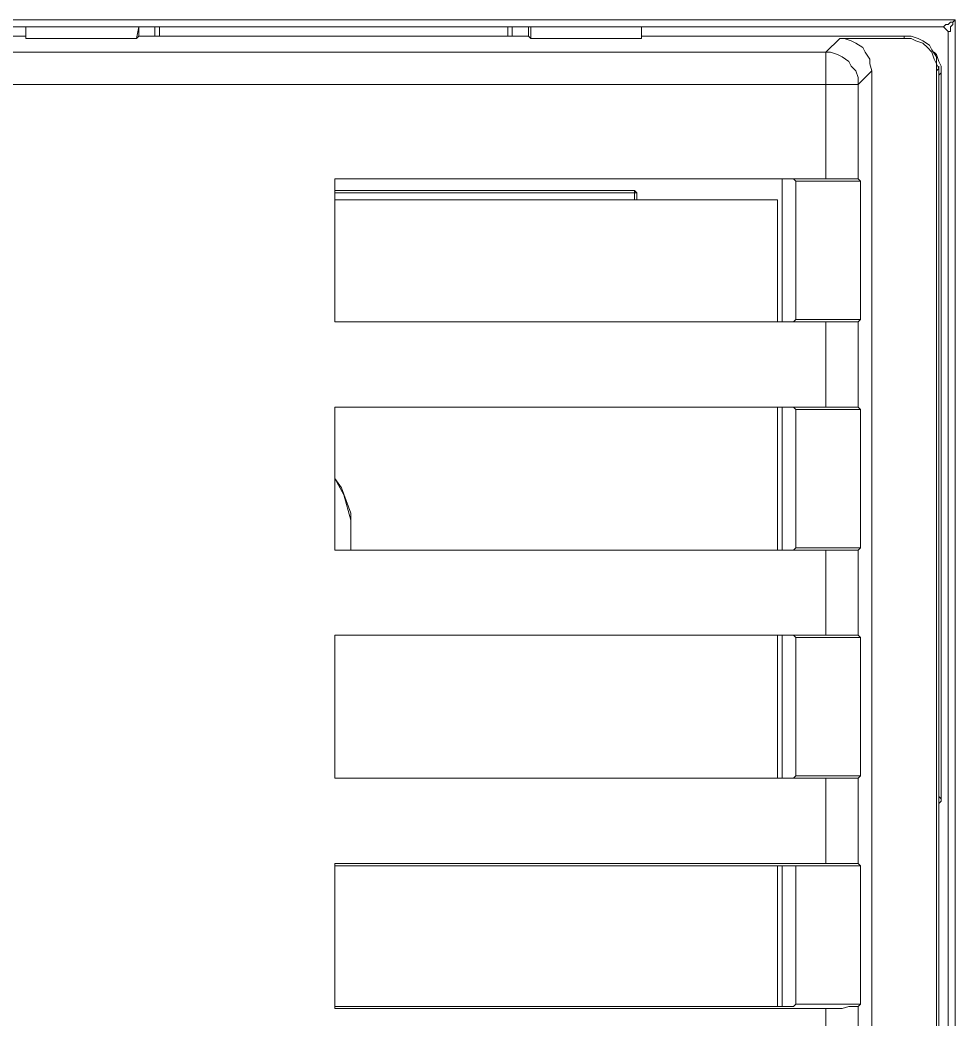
# Model space of a CAD drawing. Header units: centimetres. Extents: x -12.2 to 12.2, y -6.1 to 6.1.
# Drawn here: x -7.083 to -5.652, y 2.215 to 3.745 of the extents above; entities that cross this region are included whole.
import ezdxf

# ---------------------------------------------------------------- set-up
doc = ezdxf.new("R2010")
doc.units = ezdxf.units.CM
doc.header["$MEASUREMENT"] = 0
doc.layers.add('Camada 1', color=7, linetype='Continuous')

msp = doc.modelspace()

# ---------------------------------------------------------------- linework, layer by layer
at = {"layer": 'Camada 1', "lineweight": 9}
for points in [[(-10.15359, 3.74466), (-10.15359, 3.74466), (-5.65215, 3.74466), (-5.65215, 3.74466)], [(-5.67331, 3.73408), (-5.67331, 3.73408), (-10.13242, 3.73408), (-10.13242, 3.73408)], [(-7.07384, 3.71644), (-7.07384, 3.71644), (-7.07384, 3.73408), (-7.07384, 3.73408)], [(-6.90451, 3.71644), (-6.90451, 3.71644), (-6.90098, 3.73408), (-6.90098, 3.73408)], [(-6.90098, 3.73408), (-6.90098, 3.73408), (-6.90098, 3.71997), (-6.90098, 3.71997)], [(-6.87629, 3.71997), (-6.87629, 3.71997), (-6.87629, 3.73408), (-6.87629, 3.73408)], [(-6.86923, 3.73408), (-6.86923, 3.73408), (-6.86923, 3.71997), (-6.86923, 3.71997)], [(-6.33654, 3.71997), (-6.33654, 3.71997), (-6.33654, 3.73408), (-6.33654, 3.73408)], [(-6.32948, 3.73408), (-6.32948, 3.73408), (-6.32948, 3.71997), (-6.32948, 3.71997)], [(-6.30479, 3.71997), (-6.30479, 3.71997), (-6.30479, 3.73408), (-6.30479, 3.73408)], [(-6.30126, 3.73408), (-6.30126, 3.73408), (-6.30126, 3.71644), (-6.30126, 3.71644)], [(-6.13192, 3.71644), (-6.13192, 3.71644), (-6.13192, 3.73408), (-6.13192, 3.73408)], [(-5.65215, 3.74466), (-5.65215, 3.74466), (-5.65215, -2.02326), (-5.65215, -2.02326)], [(-8.7319, 3.71997), (-8.7319, 3.71997), (-7.07384, 3.71997), (-7.07384, 3.71997)], [(-6.90451, 3.71644), (-6.90451, 3.71644), (-7.07384, 3.71644), (-7.07384, 3.71644)], [(-6.90098, 3.71997), (-6.90098, 3.71997), (-6.90451, 3.71644), (-6.90451, 3.71644)], [(-6.90098, 3.71997), (-6.90098, 3.71997), (-6.30479, 3.71997), (-6.30479, 3.71997)], [(-6.30479, 3.71997), (-6.30479, 3.71997), (-6.30126, 3.71644), (-6.30126, 3.71644)], [(-6.13192, 3.71644), (-6.13192, 3.71644), (-6.30126, 3.71644), (-6.30126, 3.71644)], [(-6.13192, 3.71997), (-6.13192, 3.71997), (-5.72976, 3.71997), (-5.72976, 3.71997)], [(-5.8497, 3.69527), (-5.8497, 3.69527), (-5.82854, 3.71644), (-5.82854, 3.71644)], [(-5.72976, 3.71644), (-5.72976, 3.71644), (-5.82854, 3.71644), (-5.82854, 3.71644)], [(-5.72976, 3.71644), (-5.72976, 3.71644), (-5.72976, 3.71997), (-5.72976, 3.71997)], [(-5.66273, -2.02326), (-5.66273, -2.02326), (-5.66273, 3.72349), (-5.66273, 3.72349)], [(-9.95604, 3.69527), (-9.95604, 3.69527), (-5.8497, 3.69527), (-5.8497, 3.69527)], [(-5.67684, 3.67058), (-5.67684, 3.67058), (-5.68037, 3.66705), (-5.68037, 3.66705)], [(-5.67684, 3.67058), (-5.67684, 3.67058), (-5.67684, 2.44644), (-5.67684, 2.44644)], [(-5.77915, 3.66705), (-5.77915, 3.66705), (-5.80031, 3.64588), (-5.80031, 3.64588)], [(-5.77915, -2.05501), (-5.77915, -2.05501), (-5.77915, 3.66705), (-5.77915, 3.66705)], [(-5.68037, -2.05501), (-5.68037, -2.05501), (-5.68037, 3.66705), (-5.68037, 3.66705)], [(-5.67331, 3.66352), (-5.67331, 3.66352), (-5.67684, 3.65999), (-5.67684, 3.65999)], [(-5.67684, 3.65999), (-5.67684, 3.65999), (-5.67684, 2.5558), (-5.67684, 2.5558)], [(-5.67684, 3.65999), (-5.67684, 3.65999), (-5.67684, 3.65999), (-5.67684, 3.65999)], [(-5.67331, 2.55227), (-5.67331, 2.55227), (-5.67331, 3.66352), (-5.67331, 3.66352)], [(-5.8497, 3.64588), (-5.8497, 3.64588), (-9.95604, 3.64588), (-9.95604, 3.64588)], [(-5.8497, 3.50124), (-5.8497, 3.50124), (-5.8497, 3.64588), (-5.8497, 3.64588)], [(-5.80031, 3.64588), (-5.80031, 3.64588), (-5.80031, 3.50124), (-5.80031, 3.50124)], [(-5.8497, 3.50124), (-5.8497, 3.50124), (-6.60112, 3.50124), (-6.60112, 3.50124)], [(-6.60112, 3.50124), (-6.60112, 3.50124), (-6.60112, 3.28252), (-6.60112, 3.28252)], [(-6.60112, 3.50124), (-6.60112, 3.50124), (-6.60112, 3.28252), (-6.60112, 3.28252)], [(-6.60112, 3.50124), (-6.60112, 3.50124), (-6.60112, 3.50124), (-6.60112, 3.50124)], [(-5.89909, 3.50124), (-5.89909, 3.50124), (-6.60112, 3.50124), (-6.60112, 3.50124)], [(-5.91673, 3.50124), (-5.91673, 3.50124), (-5.91673, 3.28252), (-5.91673, 3.28252)], [(-5.89556, 3.49772), (-5.89556, 3.49772), (-5.89909, 3.50124), (-5.89909, 3.50124)], [(-5.79679, 3.49772), (-5.79679, 3.49772), (-5.89556, 3.49772), (-5.89556, 3.49772)], [(-5.89556, 3.49772), (-5.89556, 3.49772), (-5.89556, 3.28605), (-5.89556, 3.28605)], [(-5.79679, 3.49772), (-5.79679, 3.49772), (-5.80031, 3.50124), (-5.80031, 3.50124)], [(-5.79679, 3.49772), (-5.79679, 3.49772), (-5.79679, 3.28605), (-5.79679, 3.28605)], [(-6.14251, 3.48361), (-6.14251, 3.48361), (-6.60112, 3.48361), (-6.60112, 3.48361)], [(-6.60112, 3.48008), (-6.60112, 3.48008), (-6.14251, 3.48008), (-6.14251, 3.48008)], [(-6.14251, 3.48008), (-6.14251, 3.48008), (-6.14251, 3.46949), (-6.14251, 3.46949)], [(-6.13898, 3.46949), (-6.13898, 3.46949), (-6.13898, 3.48008), (-6.13898, 3.48008)], [(-5.92379, 3.46949), (-5.92379, 3.46949), (-6.60112, 3.46949), (-6.60112, 3.46949)], [(-6.14251, 3.46949), (-6.14251, 3.46949), (-6.14251, 3.46949), (-6.14251, 3.46949)], [(-6.13898, 3.46949), (-6.13898, 3.46949), (-6.13898, 3.46949), (-6.13898, 3.46949)], [(-6.13898, 3.46949), (-6.13898, 3.46949), (-6.13898, 3.46949), (-6.13898, 3.46949)], [(-6.13898, 3.46949), (-6.13898, 3.46949), (-6.13898, 3.46949), (-6.13898, 3.46949)], [(-5.92379, 3.28252), (-5.92379, 3.28252), (-5.92379, 3.46949), (-5.92379, 3.46949)], [(-6.60112, 3.28252), (-6.60112, 3.28252), (-5.8497, 3.28252), (-5.8497, 3.28252)], [(-6.60112, 3.28252), (-6.60112, 3.28252), (-5.89909, 3.28252), (-5.89909, 3.28252)], [(-6.60112, 3.28252), (-6.60112, 3.28252), (-6.60112, 3.28252), (-6.60112, 3.28252)], [(-5.89909, 3.28252), (-5.89909, 3.28252), (-5.89556, 3.28605), (-5.89556, 3.28605)], [(-5.89556, 3.28605), (-5.89556, 3.28605), (-5.79679, 3.28605), (-5.79679, 3.28605)], [(-5.8497, 3.15199), (-5.8497, 3.15199), (-5.8497, 3.28252), (-5.8497, 3.28252)], [(-5.80031, 3.28252), (-5.80031, 3.28252), (-5.79679, 3.28605), (-5.79679, 3.28605)], [(-5.80031, 3.28252), (-5.80031, 3.28252), (-5.80031, 3.15199), (-5.80031, 3.15199)], [(-5.8497, 3.15199), (-5.8497, 3.15199), (-6.60112, 3.15199), (-6.60112, 3.15199)], [(-6.60112, 3.15199), (-6.60112, 3.15199), (-6.60112, 2.93327), (-6.60112, 2.93327)], [(-6.60112, 3.15199), (-6.60112, 3.15199), (-6.60112, 2.93327), (-6.60112, 2.93327)], [(-6.60112, 3.15199), (-6.60112, 3.15199), (-6.60112, 3.15199), (-6.60112, 3.15199)], [(-5.89909, 3.15199), (-5.89909, 3.15199), (-6.60112, 3.15199), (-6.60112, 3.15199)], [(-5.92379, 2.93327), (-5.92379, 2.93327), (-5.92379, 3.15199), (-5.92379, 3.15199)], [(-5.91673, 3.15199), (-5.91673, 3.15199), (-5.91673, 2.93327), (-5.91673, 2.93327)], [(-5.89556, 3.14847), (-5.89556, 3.14847), (-5.89909, 3.15199), (-5.89909, 3.15199)], [(-5.79679, 3.14847), (-5.79679, 3.14847), (-5.80031, 3.15199), (-5.80031, 3.15199)], [(-5.79679, 3.14847), (-5.79679, 3.14847), (-5.89556, 3.14847), (-5.89556, 3.14847)], [(-5.89556, 3.14847), (-5.89556, 3.14847), (-5.89556, 2.9368), (-5.89556, 2.9368)], [(-5.79679, 3.14847), (-5.79679, 3.14847), (-5.79679, 2.9368), (-5.79679, 2.9368)], [(-5.89909, 2.93327), (-5.89909, 2.93327), (-5.89556, 2.9368), (-5.89556, 2.9368)], [(-5.89556, 2.9368), (-5.89556, 2.9368), (-5.79679, 2.9368), (-5.79679, 2.9368)], [(-5.80031, 2.93327), (-5.80031, 2.93327), (-5.79679, 2.9368), (-5.79679, 2.9368)], [(-6.60112, 2.93327), (-6.60112, 2.93327), (-5.8497, 2.93327), (-5.8497, 2.93327)], [(-6.60112, 2.93327), (-6.60112, 2.93327), (-6.60112, 2.93327), (-6.60112, 2.93327)], [(-6.60112, 2.93327), (-6.60112, 2.93327), (-5.89909, 2.93327), (-5.89909, 2.93327)], [(-5.8497, 2.80274), (-5.8497, 2.80274), (-5.8497, 2.93327), (-5.8497, 2.93327)], [(-5.80031, 2.93327), (-5.80031, 2.93327), (-5.80031, 2.80274), (-5.80031, 2.80274)], [(-5.8497, 2.80274), (-5.8497, 2.80274), (-6.60112, 2.80274), (-6.60112, 2.80274)], [(-6.60112, 2.80274), (-6.60112, 2.80274), (-6.60112, 2.58402), (-6.60112, 2.58402)], [(-6.60112, 2.80274), (-6.60112, 2.80274), (-6.60112, 2.58402), (-6.60112, 2.58402)], [(-6.60112, 2.80274), (-6.60112, 2.80274), (-6.60112, 2.80274), (-6.60112, 2.80274)], [(-5.89909, 2.80274), (-5.89909, 2.80274), (-6.60112, 2.80274), (-6.60112, 2.80274)], [(-5.92379, 2.58402), (-5.92379, 2.58402), (-5.92379, 2.80274), (-5.92379, 2.80274)], [(-5.91673, 2.80274), (-5.91673, 2.80274), (-5.91673, 2.58402), (-5.91673, 2.58402)], [(-5.89556, 2.79922), (-5.89556, 2.79922), (-5.89909, 2.80274), (-5.89909, 2.80274)], [(-5.79679, 2.79922), (-5.79679, 2.79922), (-5.89556, 2.79922), (-5.89556, 2.79922)], [(-5.89556, 2.79922), (-5.89556, 2.79922), (-5.89556, 2.58755), (-5.89556, 2.58755)], [(-5.79679, 2.79922), (-5.79679, 2.79922), (-5.80031, 2.80274), (-5.80031, 2.80274)], [(-5.79679, 2.79922), (-5.79679, 2.79922), (-5.79679, 2.58755), (-5.79679, 2.58755)], [(-5.89909, 2.58402), (-5.89909, 2.58402), (-5.89556, 2.58755), (-5.89556, 2.58755)], [(-5.89556, 2.58755), (-5.89556, 2.58755), (-5.79679, 2.58755), (-5.79679, 2.58755)], [(-5.80031, 2.58402), (-5.80031, 2.58402), (-5.79679, 2.58755), (-5.79679, 2.58755)], [(-6.60112, 2.58402), (-6.60112, 2.58402), (-5.8497, 2.58402), (-5.8497, 2.58402)], [(-6.60112, 2.58402), (-6.60112, 2.58402), (-6.60112, 2.58402), (-6.60112, 2.58402)], [(-6.60112, 2.58402), (-6.60112, 2.58402), (-5.89909, 2.58402), (-5.89909, 2.58402)], [(-5.8497, 2.45349), (-5.8497, 2.45349), (-5.8497, 2.58402), (-5.8497, 2.58402)], [(-5.80031, 2.58402), (-5.80031, 2.58402), (-5.80031, 2.45349), (-5.80031, 2.45349)], [(-5.67684, 2.5558), (-5.67684, 2.5558), (-5.67331, 2.55227), (-5.67331, 2.55227)], [(-5.67684, 2.5558), (-5.67684, 2.5558), (-5.67684, 2.5558), (-5.67684, 2.5558)], [(-5.8497, 2.45349), (-5.8497, 2.45349), (-6.60112, 2.45349), (-6.60112, 2.45349)], [(-6.60112, 2.45349), (-6.60112, 2.45349), (-6.60112, 2.23124), (-6.60112, 2.23124)], [(-6.60112, 2.44997), (-6.60112, 2.44997), (-6.60112, 2.45349), (-6.60112, 2.45349)], [(-5.89909, 2.44997), (-5.89909, 2.44997), (-6.60112, 2.44997), (-6.60112, 2.44997)], [(-6.60112, 2.44997), (-6.60112, 2.44997), (-6.60112, 2.23477), (-6.60112, 2.23477)], [(-5.92379, 2.23477), (-5.92379, 2.23477), (-5.92379, 2.44997), (-5.92379, 2.44997)], [(-5.91673, 2.44997), (-5.91673, 2.44997), (-5.91673, 2.23477), (-5.91673, 2.23477)], [(-5.89556, 2.44997), (-5.89556, 2.44997), (-5.89909, 2.44997), (-5.89909, 2.44997)], [(-5.79679, 2.44997), (-5.79679, 2.44997), (-5.89556, 2.44997), (-5.89556, 2.44997)], [(-5.89556, 2.44997), (-5.89556, 2.44997), (-5.89556, 2.2383), (-5.89556, 2.2383)], [(-5.79679, 2.44997), (-5.79679, 2.44997), (-5.80031, 2.45349), (-5.80031, 2.45349)], [(-5.79679, 2.44997), (-5.79679, 2.44997), (-5.79679, 2.2383), (-5.79679, 2.2383)], [(-5.67684, 2.44644), (-5.67684, 2.44644), (-5.67684, 2.44291), (-5.67684, 2.44291)], [(-5.67684, 2.44291), (-5.67684, 2.44291), (-5.67684, 1.54333), (-5.67684, 1.54333)], [(-6.60112, 2.23477), (-6.60112, 2.23477), (-5.89909, 2.23477), (-5.89909, 2.23477)], [(-6.60112, 2.23477), (-6.60112, 2.23477), (-6.60112, 2.23124), (-6.60112, 2.23124)], [(-5.89909, 2.23477), (-5.89909, 2.23477), (-5.89556, 2.2383), (-5.89556, 2.2383)], [(-5.89556, 2.2383), (-5.89556, 2.2383), (-5.79679, 2.2383), (-5.79679, 2.2383)], [(-5.80031, 2.23477), (-5.80031, 2.23477), (-5.79679, 2.2383), (-5.79679, 2.2383)], [(-5.80031, 2.23477), (-5.80031, 2.23477), (-5.80031, 2.10072), (-5.80031, 2.10072)], [(-6.60112, 2.23124), (-6.60112, 2.23124), (-5.8497, 2.23124), (-5.8497, 2.23124)], [(-5.8497, 2.10424), (-5.8497, 2.10424), (-5.8497, 2.23124), (-5.8497, 2.23124)]]:
    msp.add_open_spline(points, degree=3, dxfattribs=at)
for points, knots in [([(-5.67331, 3.73408), (-5.67331, 3.73408), (-5.67331, 3.73408), (-5.67331, 3.73408), (-5.67331, 3.73408), (-5.66979, 3.73408), (-5.66979, 3.73408), (-5.66979, 3.73408), (-5.66626, 3.7376), (-5.66626, 3.7376), (-5.66626, 3.7376), (-5.66273, 3.7376), (-5.66273, 3.7376), (-5.66273, 3.7376), (-5.6592, 3.74113), (-5.6592, 3.74113), (-5.6592, 3.74113), (-5.65567, 3.74113), (-5.65567, 3.74113), (-5.65567, 3.74113), (-5.65215, 3.74466), (-5.65215, 3.74466)], [0, 0, 0, 0, 0.1428571, 0.1428571, 0.1428571, 0.2857143, 0.2857143, 0.2857143, 0.4285714, 0.4285714, 0.4285714, 0.5714286, 0.5714286, 0.5714286, 0.7142857, 0.7142857, 0.7142857, 0.8571429, 0.8571429, 0.8571429, 1, 1, 1, 1]), ([(-5.67331, 3.73408), (-5.67331, 3.73408), (-5.66979, 3.73408), (-5.66979, 3.73408), (-5.66979, 3.73408), (-5.66626, 3.73055), (-5.66626, 3.73055), (-5.66626, 3.73055), (-5.66273, 3.72702), (-5.66273, 3.72702), (-5.66273, 3.72702), (-5.66273, 3.72349), (-5.66273, 3.72349)], [0, 0, 0, 0, 0.25, 0.25, 0.25, 0.5, 0.5, 0.5, 0.75, 0.75, 0.75, 1, 1, 1, 1]), ([(-5.65215, 3.74466), (-5.65215, 3.74466), (-5.65567, 3.74113), (-5.65567, 3.74113), (-5.65567, 3.74113), (-5.65567, 3.7376), (-5.65567, 3.7376), (-5.65567, 3.7376), (-5.6592, 3.73408), (-5.6592, 3.73408), (-5.6592, 3.73408), (-5.6592, 3.73055), (-5.6592, 3.73055), (-5.6592, 3.73055), (-5.6592, 3.72702), (-5.6592, 3.72702), (-5.6592, 3.72702), (-5.66273, 3.72702), (-5.66273, 3.72702), (-5.66273, 3.72702), (-5.66273, 3.72349), (-5.66273, 3.72349)], [0, 0, 0, 0, 0.1428571, 0.1428571, 0.1428571, 0.2857143, 0.2857143, 0.2857143, 0.4285714, 0.4285714, 0.4285714, 0.5714286, 0.5714286, 0.5714286, 0.7142857, 0.7142857, 0.7142857, 0.8571429, 0.8571429, 0.8571429, 1, 1, 1, 1]), ([(-5.82854, 3.71644), (-5.82854, 3.71644), (-5.82148, 3.71644), (-5.82148, 3.71644), (-5.82148, 3.71644), (-5.8109, 3.71291), (-5.8109, 3.71291), (-5.8109, 3.71291), (-5.80384, 3.70938), (-5.80384, 3.70938), (-5.80384, 3.70938), (-5.79326, 3.70233), (-5.79326, 3.70233), (-5.79326, 3.70233), (-5.78973, 3.69527), (-5.78973, 3.69527), (-5.78973, 3.69527), (-5.78267, 3.68469), (-5.78267, 3.68469), (-5.78267, 3.68469), (-5.78267, 3.67763), (-5.78267, 3.67763), (-5.78267, 3.67763), (-5.77915, 3.66705), (-5.77915, 3.66705)], [0, 0, 0, 0, 0.125, 0.125, 0.125, 0.25, 0.25, 0.25, 0.375, 0.375, 0.375, 0.5, 0.5, 0.5, 0.625, 0.625, 0.625, 0.75, 0.75, 0.75, 0.875, 0.875, 0.875, 1, 1, 1, 1]), ([(-5.72976, 3.71997), (-5.72976, 3.71997), (-5.71917, 3.71997), (-5.71917, 3.71997), (-5.71917, 3.71997), (-5.70859, 3.71644), (-5.70859, 3.71644), (-5.70859, 3.71644), (-5.70154, 3.71291), (-5.70154, 3.71291), (-5.70154, 3.71291), (-5.69095, 3.70586), (-5.69095, 3.70586), (-5.69095, 3.70586), (-5.68742, 3.6988), (-5.68742, 3.6988), (-5.68742, 3.6988), (-5.68037, 3.68822), (-5.68037, 3.68822), (-5.68037, 3.68822), (-5.68037, 3.67763), (-5.68037, 3.67763), (-5.68037, 3.67763), (-5.67684, 3.67058), (-5.67684, 3.67058)], [0, 0, 0, 0, 0.125, 0.125, 0.125, 0.25, 0.25, 0.25, 0.375, 0.375, 0.375, 0.5, 0.5, 0.5, 0.625, 0.625, 0.625, 0.75, 0.75, 0.75, 0.875, 0.875, 0.875, 1, 1, 1, 1]), ([(-5.68037, 3.66705), (-5.68037, 3.66705), (-5.68037, 3.67763), (-5.68037, 3.67763), (-5.68037, 3.67763), (-5.6839, 3.68469), (-5.6839, 3.68469), (-5.6839, 3.68469), (-5.68742, 3.69527), (-5.68742, 3.69527), (-5.68742, 3.69527), (-5.69448, 3.70233), (-5.69448, 3.70233), (-5.69448, 3.70233), (-5.70154, 3.70938), (-5.70154, 3.70938), (-5.70154, 3.70938), (-5.71212, 3.71291), (-5.71212, 3.71291), (-5.71212, 3.71291), (-5.71917, 3.71644), (-5.71917, 3.71644), (-5.71917, 3.71644), (-5.72976, 3.71644), (-5.72976, 3.71644)], [0, 0, 0, 0, 0.125, 0.125, 0.125, 0.25, 0.25, 0.25, 0.375, 0.375, 0.375, 0.5, 0.5, 0.5, 0.625, 0.625, 0.625, 0.75, 0.75, 0.75, 0.875, 0.875, 0.875, 1, 1, 1, 1]), ([(-5.8497, 3.64588), (-5.8497, 3.64588), (-5.8497, 3.65647), (-5.8497, 3.65647), (-5.8497, 3.65647), (-5.8497, 3.66705), (-5.8497, 3.66705), (-5.8497, 3.66705), (-5.8497, 3.6741), (-5.8497, 3.6741), (-5.8497, 3.6741), (-5.8497, 3.68116), (-5.8497, 3.68116), (-5.8497, 3.68116), (-5.8497, 3.68822), (-5.8497, 3.68822), (-5.8497, 3.68822), (-5.8497, 3.69174), (-5.8497, 3.69174), (-5.8497, 3.69174), (-5.8497, 3.69527), (-5.8497, 3.69527)], [0, 0, 0, 0, 0.1428571, 0.1428571, 0.1428571, 0.2857143, 0.2857143, 0.2857143, 0.4285714, 0.4285714, 0.4285714, 0.5714286, 0.5714286, 0.5714286, 0.7142857, 0.7142857, 0.7142857, 0.8571429, 0.8571429, 0.8571429, 1, 1, 1, 1]), ([(-5.8497, 3.69527), (-5.8497, 3.69527), (-5.84265, 3.69527), (-5.84265, 3.69527), (-5.84265, 3.69527), (-5.83206, 3.69174), (-5.83206, 3.69174), (-5.83206, 3.69174), (-5.82501, 3.68822), (-5.82501, 3.68822), (-5.82501, 3.68822), (-5.81442, 3.68116), (-5.81442, 3.68116), (-5.81442, 3.68116), (-5.8109, 3.6741), (-5.8109, 3.6741), (-5.8109, 3.6741), (-5.80384, 3.66705), (-5.80384, 3.66705), (-5.80384, 3.66705), (-5.80031, 3.65647), (-5.80031, 3.65647), (-5.80031, 3.65647), (-5.80031, 3.64588), (-5.80031, 3.64588)], [0, 0, 0, 0, 0.125, 0.125, 0.125, 0.25, 0.25, 0.25, 0.375, 0.375, 0.375, 0.5, 0.5, 0.5, 0.625, 0.625, 0.625, 0.75, 0.75, 0.75, 0.875, 0.875, 0.875, 1, 1, 1, 1]), ([(-5.67331, 3.66352), (-5.67331, 3.66352), (-5.67331, 3.6741), (-5.67331, 3.6741), (-5.67331, 3.6741), (-5.67684, 3.68116), (-5.67684, 3.68116), (-5.67684, 3.68116), (-5.68037, 3.69174), (-5.68037, 3.69174), (-5.68037, 3.69174), (-5.6839, 3.69527), (-5.6839, 3.69527)], [0, 0, 0, 0, 0.25, 0.25, 0.25, 0.5, 0.5, 0.5, 0.75, 0.75, 0.75, 1, 1, 1, 1]), ([(-5.67684, 3.6741), (-5.67684, 3.6741), (-5.67684, 3.67058), (-5.67684, 3.67058), (-5.67684, 3.67058), (-5.67684, 3.65999), (-5.67684, 3.65999)], [0, 0, 0, 0, 0.5, 0.5, 0.5, 1, 1, 1, 1]), ([(-5.8497, 3.64588), (-5.8497, 3.64588), (-5.84265, 3.64588), (-5.84265, 3.64588), (-5.84265, 3.64588), (-5.83206, 3.64588), (-5.83206, 3.64588), (-5.83206, 3.64588), (-5.82501, 3.64588), (-5.82501, 3.64588), (-5.82501, 3.64588), (-5.81442, 3.64588), (-5.81442, 3.64588), (-5.81442, 3.64588), (-5.8109, 3.64588), (-5.8109, 3.64588), (-5.8109, 3.64588), (-5.80384, 3.64588), (-5.80384, 3.64588), (-5.80384, 3.64588), (-5.80031, 3.64588), (-5.80031, 3.64588)], [0, 0, 0, 0, 0.1428571, 0.1428571, 0.1428571, 0.2857143, 0.2857143, 0.2857143, 0.4285714, 0.4285714, 0.4285714, 0.5714286, 0.5714286, 0.5714286, 0.7142857, 0.7142857, 0.7142857, 0.8571429, 0.8571429, 0.8571429, 1, 1, 1, 1]), ([(-5.80031, 3.50124), (-5.80031, 3.50124), (-5.80384, 3.50124), (-5.80384, 3.50124), (-5.80384, 3.50124), (-5.8109, 3.50124), (-5.8109, 3.50124), (-5.8109, 3.50124), (-5.81442, 3.50124), (-5.81442, 3.50124), (-5.81442, 3.50124), (-5.82501, 3.50124), (-5.82501, 3.50124), (-5.82501, 3.50124), (-5.83206, 3.50124), (-5.83206, 3.50124), (-5.83206, 3.50124), (-5.84265, 3.50124), (-5.84265, 3.50124), (-5.84265, 3.50124), (-5.8497, 3.50124), (-5.8497, 3.50124)], [0, 0, 0, 0, 0.1428571, 0.1428571, 0.1428571, 0.2857143, 0.2857143, 0.2857143, 0.4285714, 0.4285714, 0.4285714, 0.5714286, 0.5714286, 0.5714286, 0.7142857, 0.7142857, 0.7142857, 0.8571429, 0.8571429, 0.8571429, 1, 1, 1, 1]), ([(-6.14251, 3.48361), (-6.14251, 3.48361), (-6.14251, 3.48361), (-6.14251, 3.48361), (-6.14251, 3.48361), (-6.14251, 3.48008), (-6.14251, 3.48008)], [0, 0, 0, 0, 0.5, 0.5, 0.5, 1, 1, 1, 1]), ([(-6.13898, 3.48008), (-6.13898, 3.48008), (-6.13898, 3.48008), (-6.13898, 3.48008), (-6.13898, 3.48008), (-6.14251, 3.48361), (-6.14251, 3.48361)], [0, 0, 0, 0, 0.5, 0.5, 0.5, 1, 1, 1, 1]), ([(-6.14251, 3.48008), (-6.14251, 3.48008), (-6.14251, 3.48008), (-6.14251, 3.48008), (-6.14251, 3.48008), (-6.13898, 3.48008), (-6.13898, 3.48008)], [0, 0, 0, 0, 0.5, 0.5, 0.5, 1, 1, 1, 1]), ([(-6.14251, 3.46949), (-6.14251, 3.46949), (-6.14251, 3.46949), (-6.14251, 3.46949), (-6.14251, 3.46949), (-6.13898, 3.46949), (-6.13898, 3.46949)], [0, 0, 0, 0, 0.5, 0.5, 0.5, 1, 1, 1, 1]), ([(-5.8497, 3.28252), (-5.8497, 3.28252), (-5.84265, 3.28252), (-5.84265, 3.28252), (-5.84265, 3.28252), (-5.83206, 3.28252), (-5.83206, 3.28252), (-5.83206, 3.28252), (-5.82501, 3.28252), (-5.82501, 3.28252), (-5.82501, 3.28252), (-5.81442, 3.28252), (-5.81442, 3.28252), (-5.81442, 3.28252), (-5.8109, 3.28252), (-5.8109, 3.28252), (-5.8109, 3.28252), (-5.80384, 3.28252), (-5.80384, 3.28252), (-5.80384, 3.28252), (-5.80031, 3.28252), (-5.80031, 3.28252)], [0, 0, 0, 0, 0.1428571, 0.1428571, 0.1428571, 0.2857143, 0.2857143, 0.2857143, 0.4285714, 0.4285714, 0.4285714, 0.5714286, 0.5714286, 0.5714286, 0.7142857, 0.7142857, 0.7142857, 0.8571429, 0.8571429, 0.8571429, 1, 1, 1, 1]), ([(-5.80031, 3.15199), (-5.80031, 3.15199), (-5.80384, 3.15199), (-5.80384, 3.15199), (-5.80384, 3.15199), (-5.8109, 3.15199), (-5.8109, 3.15199), (-5.8109, 3.15199), (-5.81442, 3.15199), (-5.81442, 3.15199), (-5.81442, 3.15199), (-5.82501, 3.15199), (-5.82501, 3.15199), (-5.82501, 3.15199), (-5.83206, 3.15199), (-5.83206, 3.15199), (-5.83206, 3.15199), (-5.84265, 3.15199), (-5.84265, 3.15199), (-5.84265, 3.15199), (-5.8497, 3.15199), (-5.8497, 3.15199)], [0, 0, 0, 0, 0.1428571, 0.1428571, 0.1428571, 0.2857143, 0.2857143, 0.2857143, 0.4285714, 0.4285714, 0.4285714, 0.5714286, 0.5714286, 0.5714286, 0.7142857, 0.7142857, 0.7142857, 0.8571429, 0.8571429, 0.8571429, 1, 1, 1, 1]), ([(-6.57642, 2.93327), (-6.57642, 2.93327), (-6.57642, 2.94738), (-6.57642, 2.94738), (-6.57642, 2.94738), (-6.57642, 2.98972), (-6.57642, 2.98972), (-6.57642, 2.98972), (-6.59054, 3.02852), (-6.59054, 3.02852), (-6.59054, 3.02852), (-6.60112, 3.04263), (-6.60112, 3.04263)], [0, 0, 0, 0, 0.25, 0.25, 0.25, 0.5, 0.5, 0.5, 0.75, 0.75, 0.75, 1, 1, 1, 1]), ([(-6.60112, 3.04263), (-6.60112, 3.04263), (-6.58701, 3.01794), (-6.58701, 3.01794), (-6.58701, 3.01794), (-6.57642, 2.97913), (-6.57642, 2.97913), (-6.57642, 2.97913), (-6.57642, 2.9368), (-6.57642, 2.9368), (-6.57642, 2.9368), (-6.57642, 2.93327), (-6.57642, 2.93327)], [0, 0, 0, 0, 0.25, 0.25, 0.25, 0.5, 0.5, 0.5, 0.75, 0.75, 0.75, 1, 1, 1, 1]), ([(-5.8497, 2.93327), (-5.8497, 2.93327), (-5.84265, 2.93327), (-5.84265, 2.93327), (-5.84265, 2.93327), (-5.83206, 2.93327), (-5.83206, 2.93327), (-5.83206, 2.93327), (-5.82501, 2.93327), (-5.82501, 2.93327), (-5.82501, 2.93327), (-5.81442, 2.93327), (-5.81442, 2.93327), (-5.81442, 2.93327), (-5.8109, 2.93327), (-5.8109, 2.93327), (-5.8109, 2.93327), (-5.80384, 2.93327), (-5.80384, 2.93327), (-5.80384, 2.93327), (-5.80031, 2.93327), (-5.80031, 2.93327)], [0, 0, 0, 0, 0.1428571, 0.1428571, 0.1428571, 0.2857143, 0.2857143, 0.2857143, 0.4285714, 0.4285714, 0.4285714, 0.5714286, 0.5714286, 0.5714286, 0.7142857, 0.7142857, 0.7142857, 0.8571429, 0.8571429, 0.8571429, 1, 1, 1, 1]), ([(-5.80031, 2.80274), (-5.80031, 2.80274), (-5.80384, 2.80274), (-5.80384, 2.80274), (-5.80384, 2.80274), (-5.8109, 2.80274), (-5.8109, 2.80274), (-5.8109, 2.80274), (-5.81442, 2.80274), (-5.81442, 2.80274), (-5.81442, 2.80274), (-5.82501, 2.80274), (-5.82501, 2.80274), (-5.82501, 2.80274), (-5.83206, 2.80274), (-5.83206, 2.80274), (-5.83206, 2.80274), (-5.84265, 2.80274), (-5.84265, 2.80274), (-5.84265, 2.80274), (-5.8497, 2.80274), (-5.8497, 2.80274)], [0, 0, 0, 0, 0.1428571, 0.1428571, 0.1428571, 0.2857143, 0.2857143, 0.2857143, 0.4285714, 0.4285714, 0.4285714, 0.5714286, 0.5714286, 0.5714286, 0.7142857, 0.7142857, 0.7142857, 0.8571429, 0.8571429, 0.8571429, 1, 1, 1, 1]), ([(-5.8497, 2.58402), (-5.8497, 2.58402), (-5.84265, 2.58402), (-5.84265, 2.58402), (-5.84265, 2.58402), (-5.83206, 2.58402), (-5.83206, 2.58402), (-5.83206, 2.58402), (-5.82501, 2.58402), (-5.82501, 2.58402), (-5.82501, 2.58402), (-5.81442, 2.58402), (-5.81442, 2.58402), (-5.81442, 2.58402), (-5.8109, 2.58402), (-5.8109, 2.58402), (-5.8109, 2.58402), (-5.80384, 2.58402), (-5.80384, 2.58402), (-5.80384, 2.58402), (-5.80031, 2.58402), (-5.80031, 2.58402)], [0, 0, 0, 0, 0.1428571, 0.1428571, 0.1428571, 0.2857143, 0.2857143, 0.2857143, 0.4285714, 0.4285714, 0.4285714, 0.5714286, 0.5714286, 0.5714286, 0.7142857, 0.7142857, 0.7142857, 0.8571429, 0.8571429, 0.8571429, 1, 1, 1, 1]), ([(-5.67684, 2.54874), (-5.67684, 2.54874), (-5.67684, 2.55227), (-5.67684, 2.55227), (-5.67684, 2.55227), (-5.67684, 2.5558), (-5.67684, 2.5558)], [0, 0, 0, 0, 0.5, 0.5, 0.5, 1, 1, 1, 1]), ([(-5.67684, 2.54522), (-5.67684, 2.54522), (-5.67684, 2.54522), (-5.67684, 2.54522), (-5.67684, 2.54522), (-5.67331, 2.54874), (-5.67331, 2.54874), (-5.67331, 2.54874), (-5.67331, 2.55227), (-5.67331, 2.55227)], [0, 0, 0, 0, 0.3333333, 0.3333333, 0.3333333, 0.6666667, 0.6666667, 0.6666667, 1, 1, 1, 1]), ([(-5.80031, 2.45349), (-5.80031, 2.45349), (-5.80384, 2.45349), (-5.80384, 2.45349), (-5.80384, 2.45349), (-5.8109, 2.45349), (-5.8109, 2.45349), (-5.8109, 2.45349), (-5.81442, 2.45349), (-5.81442, 2.45349), (-5.81442, 2.45349), (-5.82501, 2.45349), (-5.82501, 2.45349), (-5.82501, 2.45349), (-5.83206, 2.45349), (-5.83206, 2.45349), (-5.83206, 2.45349), (-5.84265, 2.45349), (-5.84265, 2.45349), (-5.84265, 2.45349), (-5.8497, 2.45349), (-5.8497, 2.45349)], [0, 0, 0, 0, 0.1428571, 0.1428571, 0.1428571, 0.2857143, 0.2857143, 0.2857143, 0.4285714, 0.4285714, 0.4285714, 0.5714286, 0.5714286, 0.5714286, 0.7142857, 0.7142857, 0.7142857, 0.8571429, 0.8571429, 0.8571429, 1, 1, 1, 1]), ([(-5.8497, 2.23124), (-5.8497, 2.23124), (-5.84265, 2.23124), (-5.84265, 2.23124), (-5.84265, 2.23124), (-5.83206, 2.23124), (-5.83206, 2.23124), (-5.83206, 2.23124), (-5.82501, 2.23124), (-5.82501, 2.23124), (-5.82501, 2.23124), (-5.81442, 2.23477), (-5.81442, 2.23477), (-5.81442, 2.23477), (-5.8109, 2.23477), (-5.8109, 2.23477), (-5.8109, 2.23477), (-5.80384, 2.23477), (-5.80384, 2.23477), (-5.80384, 2.23477), (-5.80031, 2.23477), (-5.80031, 2.23477)], [0, 0, 0, 0, 0.1428571, 0.1428571, 0.1428571, 0.2857143, 0.2857143, 0.2857143, 0.4285714, 0.4285714, 0.4285714, 0.5714286, 0.5714286, 0.5714286, 0.7142857, 0.7142857, 0.7142857, 0.8571429, 0.8571429, 0.8571429, 1, 1, 1, 1])]:
    msp.add_open_spline(points, degree=3, knots=knots, dxfattribs=at)

doc.saveas('drawing.dxf')
